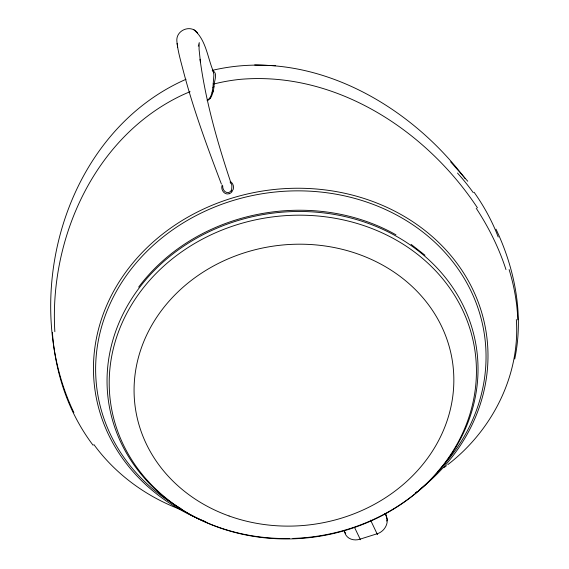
<?xml version="1.0" encoding="UTF-8"?>
<svg xmlns="http://www.w3.org/2000/svg" width="569" height="569" viewBox="0 0 569 569"><rect width="100%" height="100%" fill="white"/><g stroke="black" fill="none" stroke-linecap="round" stroke-linejoin="round"><path stroke-width="0.85" d="M213.076 70.897L213.901 74.816L212.941 87.349M222.678 185.807C222.344 189.15 225.011 193.481 228.781 192.464A3.777 3.151 -25.4 0 0 231.007 190.651M214.044 86.801C213.482 81.794 218.724 73.095 212.507 70.705M212.429 90.827L212.137 92.185M514.746 358.975C523.9 315.176 515.009 269.123 495.99 229.143M213.283 91.061L213.055 91.972M198.275 46.245L199.257 42.583L199.058 49.076L200.395 61.85M222.173 185.089C220.416 189.377 224.243 195.366 229.158 193.716M138.637 287.132C196.405 209.989 312.545 187.727 395.967 234.819M446.509 465.677L443.87 467.725M447.81 464.631C491.908 430.733 520.308 375.739 516.332 319.543M207.507 100.677L210.032 98.622A9.901 7.674 -23.8 0 0 210.551 97.911A1.401 0.377 38 0 1 210.096 97.626A24.261 19.225 -24 0 0 212.002 92.185M186.035 79.276C64.681 132.541 18.557 296.762 73.87 412.596M207.102 100.421L209.634 98.323A9.46 7.497 -24 0 0 210.096 97.626M212.187 70.392C309.045 47.383 407.681 102.655 465.158 178.609M275.488 65.712L254.663 64.944M193.993 29.844L197.592 32.981C191.084 24.097 176.013 29.937 176.845 40.918C177.77 50.89 180.615 60.542 183.126 70.193C193.225 109.006 207.166 146.631 221.398 184.079M181.248 509.746C146.688 496.965 115.621 474.397 93.878 444.531M230.196 181.39C232.92 182.891 234.129 186.433 233.24 189.356C229.293 195.601 233.759 184.761 230.737 183.062M212.507 70.3L213.026 70.826M411.088 244.35L424.979 255.225M195.345 31.025C206.341 41.224 207.813 58.756 213.595 72.007M450.634 161.845L467.754 181.234M230.161 182.322L230.658 182.948M477.455 207.849C426.273 130.372 335.767 70.99 240.168 79.354A183.922 182.898 42.4 0 0 214.357 83.871A1.287 0.597 6.2 0 1 213.211 83.6M384.651 513.679C390.782 521.012 385.099 531.688 376.806 533.871L359.893 539.206C355.006 540.842 348.761 539.675 345.902 535.073A17.461 12.753 -23 0 1 344.729 532.2L343.939 530.472M370.575 520.13L377.375 534.455A6.017 0.541 72.5 0 0 377.361 534.106M354.793 527.961L360.469 539.782A6.017 0.541 72.5 0 0 360.469 539.632M230.388 181.248C217.145 141.446 205.615 100.905 200.039 59.24M385.761 513.373L387.005 518.871A4.509 2.681 -13.7 0 1 386.564 521.033M344.316 530.372L344.729 532.2M177.13 43.358L177.663 47.27M54.844 331.691C49.169 238.518 94.504 137.001 181.44 95.478A182.656 181.739 46.6 0 1 190.103 91.694M181.006 508.658A195.651 171.618 -8 0 1 134.106 265.431A195.651 171.618 -8 0 1 413.556 225.281A195.651 171.618 -8 0 1 437.476 471.815M509.113 269.55A252.842 189.242 31.9 0 1 517.811 319.835M476.21 208.261A250.787 184.342 34.3 0 1 505.969 269.592M205.914 521.794A197.713 173.417 -8 0 1 126.083 271.676A197.713 173.417 -8 0 1 421.152 227.6A197.713 173.417 -8 0 1 419.225 489.93M417.305 491.424A197.713 173.417 -8 0 1 415.363 492.903M93.103 445.264A251.633 209.271 -58.1 0 1 52.391 332.324M212.927 91.972A25.064 19.438 -23.7 0 1 210.608 97.925M213.987 86.808A58.301 45.449 -22.9 0 1 213.226 91.054M232.081 191.568A4.957 3.819 -23.8 0 1 229.158 193.737M474.091 192.237A218.354 176.475 22.5 0 1 498.202 236.974M457.476 173.04A223.311 183.154 20.5 0 1 473.252 192.642M289.415 538.523A185.907 163.068 -8 0 1 132.876 296.911A185.907 163.068 -8 0 1 453.564 288.753A185.907 163.068 -8 0 1 292.914 538.438M345.724 533.196A4.509 2.681 -13.7 0 1 344.764 532.193M212.856 87.356A59.048 47.263 -22 0 1 212.337 90.82M229.072 515.983A160.252 140.564 -8 0 0 452.952 365.213A160.252 140.564 -8 0 0 199.847 274.272A160.252 140.564 -8 0 0 229.072 515.983M219.229 527.627A184.029 161.418 -8 0 0 475.3 353.278A184.029 161.418 -8 0 0 183.929 250.275A184.029 161.418 -8 0 0 219.229 527.627"/></g></svg>
